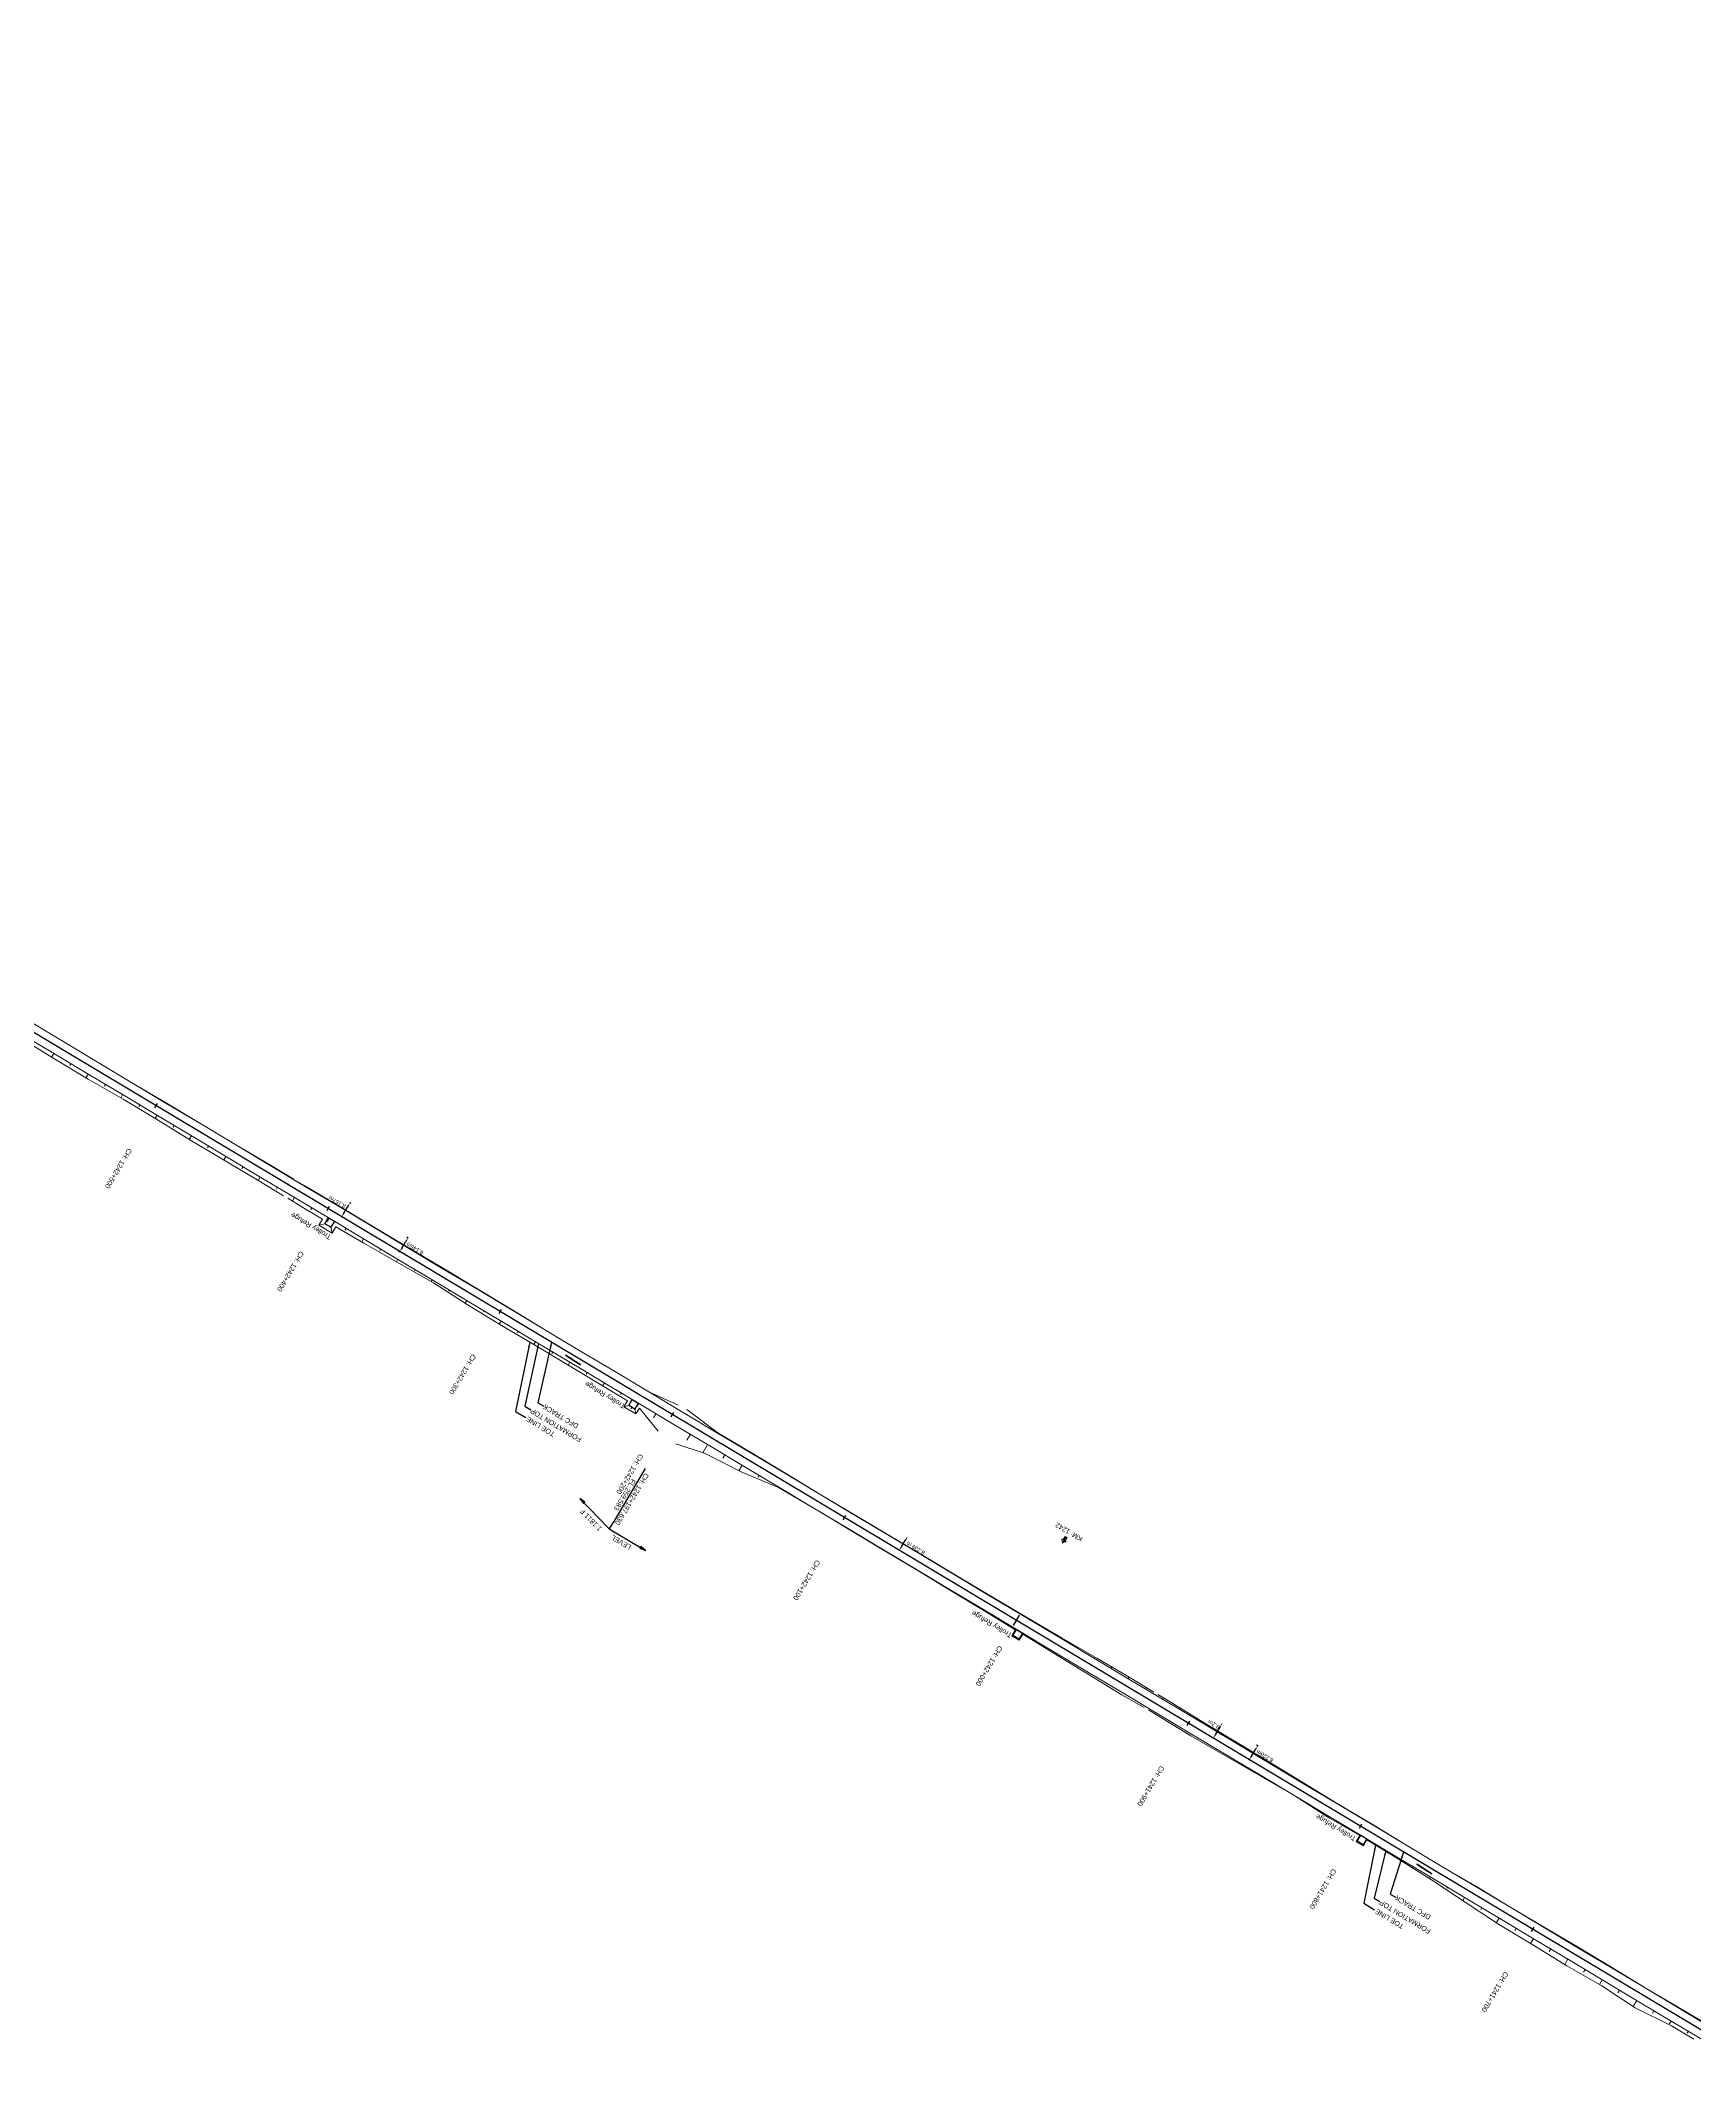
# Model space of a CAD drawing. Header units: metres. Extents: x 593990 to 610403, y 3402023 to 3411833.
# Drawn here: x 601229 to 602054, y 3407004 to 3408013 of the extents above; entities that cross this region are included whole.
import ezdxf
from ezdxf.enums import TextEntityAlignment as Align

# ---------------------------------------------------------------- set-up
doc = ezdxf.new("R2010")
doc.units = ezdxf.units.M
doc.header["$MEASUREMENT"] = 0
doc.header["$PDSIZE"] = 1
doc.linetypes.add('CENTER2', pattern=[1.125, 0.75, -0.125, 0.125, -0.125])
for name, color, linetype, lineweight in [('C-ALIG-DG-LINE', 1, 'CENTER2', 70), ('C-ALIG-LABL-DG', 1, 'Continuous', 25), ('Km post', 1, 'Continuous', 13), ('PROPOSED DFCC TOE LINE', 18, 'Continuous', 0), ('PROPOSED DFCC TOE SLOPES', 239, 'Continuous', 0), ('PROPOSED DFCC TRACK', 1, 'Continuous', 0), ('PROPOSED FORMATION LINE - PLAN', 187, 'Continuous', 0)]:
    doc.layers.add(name, color=color, linetype=linetype, lineweight=lineweight)
doc.layers.add('Trolley Refuse', color=10, linetype='Continuous')
doc.styles.add('Arial', font='arial.ttf')
doc.styles.get("Standard").update_dxf_attribs({"font": 'arial.ttf'})
doc.styles.add('Style-Arial', font='arial.ttf')
doc.dimstyles.new('ISO-25', dxfattribs={"dimtxt": 2.5, "dimasz": 2.5, "dimexe": 1.25, "dimexo": 0.625, "dimtad": 1, "dimtxsty": 'Standard', "dimcen": 2.5, "dimadec": 0, "dimazin": 0, "dimtfac": 1, "dimtmove": 0, "dimatfit": 3, "dimfxl": 1, "dimarcsym": 0})
doc.dimstyles.get("Standard").update_dxf_attribs({"dimtxt": 0.18, "dimasz": 0.18, "dimexe": 0.18, "dimexo": 0.0625, "dimgap": 0.09, "dimtad": 0, "dimtih": 1, "dimtoh": 1, "dimdec": 4, "dimzin": 0, "dimdsep": 46, "dimtxsty": 'Standard', "dimcen": 0.09, "dimadec": 0, "dimazin": 0, "dimtfac": 1, "dimtdec": 4, "dimtofl": 0, "dimtmove": 0, "dimatfit": 3, "dimfxl": 1, "dimtolj": 1, "dimtzin": 0, "dimarcsym": 0})

# ---------------------------------------------------------------- blocks, each defined once
blk = doc.blocks.new('*D78')
at = {"layer": 'Defpoints', "color": 0, "transparency": 16777216}
for p in [(601661.4, 3407267.1), (601661.4, 3407267.1), (601657.1, 3407260.1)]:
    blk.add_point(p, dxfattribs=at)
at = {"layer": 'PROPOSED DFCC TRACK', "color": 0, "lineweight": -2, "transparency": 16777216}
blk.add_line((601658.4, 3407262.2), (601660.1, 3407265), dxfattribs=at)
at = {"layer": 'PROPOSED DFCC TRACK', "color": 0, "transparency": 16777216}
for points in [[(601659.7, 3407265.2), (601660.4, 3407264.8), (601661.4, 3407267.1)], [(601658.1, 3407262.4), (601658.8, 3407262), (601657.1, 3407260.1)]]:
    blk.add_solid(points, dxfattribs=at)
at = {"layer": 'PROPOSED DFCC TRACK', "color": 0, "lineweight": 0, "transparency": 16777216, "insert": (601665.3, 3407261.2), "char_height": 2, "attachment_point": 5, "rotation": 149, "style": 'Style-Arial'}
blk.add_mtext('\\A1;\\A1;8.239 m', dxfattribs=at)
blk = doc.blocks.new('TerminatorOpen_0.5')
at = {"color": 0, "linetype": 'ByBlock', "lineweight": -2}
for q in [(-1, 0.25), (-1, 0), (-1, -0.25)]:
    blk.add_line((0, 0), q, dxfattribs=at)
blk = doc.blocks.new('*D151')
at = {"layer": 'Defpoints', "color": 0, "transparency": 16777216}
for p in [(601835.2, 3407163.1), (601835.9, 3407162.7), (601831, 3407156.1)]:
    blk.add_point(p, dxfattribs=at)
at = {"layer": 'PROPOSED DFCC TRACK', "color": 0, "lineweight": -2, "transparency": 16777216}
for p, q in [((601835.3, 3407163.1), (601836.1, 3407162.6)), ((601831.1, 3407156), (601831.8, 3407155.6)), ((601833, 3407157.8), (601834.7, 3407160.5))]:
    blk.add_line(p, q, dxfattribs=at)
at = {"layer": 'PROPOSED DFCC TRACK', "color": 0, "transparency": 16777216}
for points in [[(601834.3, 3407160.7), (601835, 3407160.3), (601835.9, 3407162.7)], [(601832.7, 3407158), (601833.4, 3407157.5), (601831.7, 3407155.6)]]:
    blk.add_solid(points, dxfattribs=at)
at = {"layer": 'PROPOSED DFCC TRACK', "color": 0, "lineweight": 0, "transparency": 16777216, "insert": (601839.5, 3407157.5), "char_height": 2, "attachment_point": 5, "rotation": 149, "style": 'Style-Arial'}
blk.add_mtext('\\A1;8.228m', dxfattribs=at)
blk = doc.blocks.new('*D136')
at = {"layer": 'Defpoints', "color": 0, "transparency": 16777216}
for p in [(601818, 3407173.4), (601818.3, 3407173.2), (601814.1, 3407166.1)]:
    blk.add_point(p, dxfattribs=at)
at = {"layer": 'PROPOSED DFCC TRACK', "color": 0, "lineweight": -2, "transparency": 16777216}
for p, q in [((601818.2, 3407173.2), (601817.9, 3407173.5)), ((601814, 3407166.2), (601813.7, 3407166.4)), ((601815.1, 3407168.5), (601816.7, 3407171.2))]:
    blk.add_line(p, q, dxfattribs=at)
at = {"layer": 'PROPOSED DFCC TRACK', "color": 0, "transparency": 16777216}
for points in [[(601816.3, 3407171.5), (601817.1, 3407171), (601818, 3407173.4)], [(601814.7, 3407168.7), (601815.4, 3407168.3), (601813.8, 3407166.3)]]:
    blk.add_solid(points, dxfattribs=at)
at = {"layer": 'PROPOSED DFCC TRACK', "color": 0, "lineweight": 0, "transparency": 16777216, "insert": (601814, 3407173.3), "char_height": 2, "attachment_point": 5, "rotation": 149, "style": 'Style-Arial'}
blk.add_mtext('\\A1;8.2m', dxfattribs=at)
blk = doc.blocks.new('*D137')
at = {"layer": 'Defpoints', "color": 0, "transparency": 16777216}
for p in [(601411.5, 3407416.5), (601412.2, 3407416.1), (601407.3, 3407409.5)]:
    blk.add_point(p, dxfattribs=at)
at = {"layer": 'PROPOSED DFCC TRACK', "color": 0, "lineweight": -2, "transparency": 16777216}
for p, q in [((601411.6, 3407416.5), (601412.3, 3407416)), ((601407.4, 3407409.5), (601408.1, 3407409)), ((601409.3, 3407411.2), (601410.9, 3407413.9))]:
    blk.add_line(p, q, dxfattribs=at)
at = {"layer": 'PROPOSED DFCC TRACK', "color": 0, "transparency": 16777216}
for points in [[(601410.6, 3407414.1), (601411.3, 3407413.7), (601412.2, 3407416.1)], [(601409, 3407411.4), (601409.7, 3407411), (601408, 3407409.1)]]:
    blk.add_solid(points, dxfattribs=at)
at = {"layer": 'PROPOSED DFCC TRACK', "color": 0, "lineweight": 0, "transparency": 16777216, "insert": (601415.6, 3407410.7), "char_height": 2, "attachment_point": 5, "rotation": 149, "style": 'Style-Arial'}
blk.add_mtext('\\A1;8.146m', dxfattribs=at)
blk = doc.blocks.new('*D138')
at = {"layer": 'Defpoints', "color": 0, "transparency": 16777216}
for p in [(601379.7, 3407426.1), (601383.2, 3407433.4), (601383.9, 3407433)]:
    blk.add_point(p, dxfattribs=at)
at = {"layer": 'PROPOSED DFCC TRACK', "color": 0, "lineweight": -2, "transparency": 16777216}
for p, q in [((601379.6, 3407426.1), (601378.9, 3407426.5)), ((601380.3, 3407428.6), (601381.9, 3407431.3)), ((601383.8, 3407433.1), (601383.1, 3407433.5))]:
    blk.add_line(p, q, dxfattribs=at)
at = {"layer": 'PROPOSED DFCC TRACK', "color": 0, "transparency": 16777216}
for points in [[(601379.9, 3407428.8), (601380.7, 3407428.4), (601379, 3407426.5)], [(601381.6, 3407431.5), (601382.3, 3407431.1), (601383.2, 3407433.4)]]:
    blk.add_solid(points, dxfattribs=at)
at = {"layer": 'PROPOSED DFCC TRACK', "color": 0, "lineweight": 0, "transparency": 16777216, "insert": (601376.8, 3407433.9), "char_height": 2, "attachment_point": 5, "rotation": 149, "style": 'Style-Arial'}
blk.add_mtext('\\A1;8.157m', dxfattribs=at)
blk = doc.blocks.new('Direction')
h = blk.add_hatch(color=256)
h.dxf.hatch_style = 1
h.paths.add_polyline_path([(-5.54, 0), (-4.75, -0.13), (-4.75, 0.13)])
blk.add_lwpolyline([(-5.54, 0), (-4.75, -0.13), (-4.75, 0.13)], close=True)
blk.add_lwpolyline([(0, 0), (-5.54, 0)])
blk = doc.blocks.new('Tick Hor')
blk.add_lwpolyline([(-0.5, 0), (0.5, 0)])
blk = doc.blocks.new('KM Post')
at = {"layer": 'Km post', "lineweight": 13}
h = blk.add_hatch(color=256, dxfattribs=at)
h.paths.add_polyline_path([(0, -8.9), (1.6, -8.9), (1.6, -3.8), (0, -3.8)])
h.paths.add_polyline_path([(0, -3.8), (0, 0), (-3.4, -3.8)])
for p, q in [((0, -8.9), (0, 0)), ((3.1, -3.8), (0, 0)), ((3.1, -3.8), (-3.4, -3.8))]:
    blk.add_line(p, q, dxfattribs=at)
blk.add_lwpolyline([(1.6, -3.8), (1.6, -8.9), (-1.6, -8.9), (-1.6, -3.8)], dxfattribs=at)

msp = doc.modelspace()

# ---------------------------------------------------------------- linework, layer by layer
at = {"layer": 'C-ALIG-DG-LINE', "color": 1, "linetype": 'Continuous', "lineweight": 30, "flags": 128}
msp.add_lwpolyline([(604076.7502, 3405812.5223), (600403.5632, 3408010.0169)], dxfattribs=at)
at = {"layer": 'C-ALIG-LABL-DG', "color": 1, "linetype": 'Continuous', "lineweight": 25}
msp.add_line((601715.4885, 3407225.1539), (601714.205, 3407223.0085), dxfattribs=at)
at = {"layer": 'PROPOSED DFCC TOE LINE', "lineweight": 0, "flags": 128}
for points in [[(601350.0958, 3407436.995), (601338.5304, 3407443.9269), (601321.345, 3407454.1575), (601304.1728, 3407464.4101), (601287.1531, 3407474.9176), (601270.0149, 3407485.2271), (601252.6453, 3407495.1496), (601235.4988, 3407505.4452), (601218.4833, 3407515.9597)], [(601223.369, 3407524.1264), (601240.5036, 3407513.8109), (601257.633, 3407503.4867), (601274.7967, 3407493.22), (601291.9587, 3407482.9503), (601309.1331, 3407472.7014), (601326.3078, 3407462.453), (601343.4799, 3407452.2002), (601355.2064, 3407445.2055)], [(601536.986, 3407319.6117), (601527.5848, 3407331.0884), (601525.8164, 3407328.1324), (601519.8009, 3407331.7312), (601521.5951, 3407334.7302), (601510.2929, 3407341.4686), (601493.143, 3407351.7585), (601476.0525, 3407362.1477), (601458.8044, 3407372.2733), (601441.7149, 3407382.6642), (601424.8896, 3407393.4966), (601407.5212, 3407403.4213), (601390.185, 3407413.3997), (601376.1626, 3407421.4324), (601374.3286, 3407418.3668), (601367.7333, 3407422.3124), (601369.5339, 3407425.3222), (601361.4255, 3407430.1951), (601354.8956, 3407434.1182), (601352.1631, 3407435.7559)], [(601357.226, 3407444.0008), (601360.6564, 3407441.9547), (601377.834, 3407431.7111), (601395.0105, 3407421.4658), (601412.1898, 3407411.225), (601429.3739, 3407400.9924), (601446.5431, 3407390.7346), (601463.6431, 3407380.3614), (601480.7609, 3407370.0179), (601497.9023, 3407359.7138), (601515.0634, 3407349.4426), (601532.2755, 3407339.2568), (601546.8068, 3407332.5882)], [(601551.1859, 3407330.3942), (601566.6225, 3407318.7559), (601583.8708, 3407308.6305), (601600.9397, 3407298.2051), (601618.0479, 3407287.8456), (601635.239, 3407277.6246), (601652.4248, 3407267.3947), (601669.6013, 3407257.1494), (601686.768, 3407246.8875), (601703.9342, 3407236.6249), (601721.1571, 3407226.457), (601738.3927, 3407216.3104), (601755.7168, 3407206.3117), (601773.0174, 3407196.2738), (601784.1454, 3407189.4505)], [(601779.3136, 3407181.7061), (601768.1394, 3407188.12), (601751.03, 3407198.4775), (601733.9989, 3407208.966), (601718.8124, 3407218.2394), (601717.0225, 3407215.253), (601713.2362, 3407217.5223), (601715.0405, 3407220.5328), (601699.82, 3407229.7478), (601682.7085, 3407240.1019), (601665.6462, 3407250.5383), (601648.4339, 3407260.7239), (601631.2869, 3407271.0186), (601618.1839, 3407278.9179), (601615.081, 3407280.7885), (601614.1586, 3407281.3445), (601596.9194, 3407291.4851), (601578.2459, 3407299.2283), (601560.4151, 3407308.38), (601545.7109, 3407313.2154)], [(601786.1451, 3407188.2169), (601790.0685, 3407185.8187), (601807.1476, 3407175.4105), (601824.2664, 3407165.0686), (601841.383, 3407154.7231), (601858.4244, 3407144.2518), (601875.5291, 3407133.8864), (601892.7362, 3407123.6921), (601909.8294, 3407113.3074), (601926.9751, 3407103.0106), (601944.2199, 3407092.8794), (601961.3154, 3407082.4985), (601978.5439, 3407072.34), (601995.7944, 3407062.2183), (602012.8802, 3407051.8212), (602029.9698, 3407041.4307), (602047.2449, 3407031.35), (602058.5712, 3407024.5575)], [(602053.3803, 3407016.2331), (602042.2475, 3407022.9966), (602024.2486, 3407031.8674), (602007.5368, 3407042.8896), (601990.1744, 3407052.8243), (601973.1888, 3407063.3889), (601955.9933, 3407073.6024), (601939.3287, 3407084.7036), (601922.6841, 3407095.838), (601905.6677, 3407106.351), (601890.4063, 3407115.7019), (601888.6209, 3407112.7175), (601885.012, 3407114.8766), (601886.792, 3407117.8519), (601875.8414, 3407124.1733), (601871.7363, 3407126.5431), (601871.29, 3407126.8007), (601854.4646, 3407137.6329), (601837.1536, 3407147.6534), (601819.8389, 3407157.6679), (601802.5155, 3407167.6678), (601785.4879, 3407178.1621), (601781.397, 3407180.5102)]]:
    msp.add_lwpolyline(points, dxfattribs=at)
at = {"layer": 'PROPOSED DFCC TOE SLOPES', "flags": 128}
for points in [[(601230.7718, 3407519.5882), (601230.8076, 3407519.6482)], [(601235.467, 3407507.9582), (601234.378, 3407506.1378)], [(601239.3175, 3407514.3944), (601239.3749, 3407514.4904)], [(601247.9195, 3407509.2947), (601247.9399, 3407509.3289)], [(601244.0486, 3407502.8243), (601243.4956, 3407501.8999)], [(601252.6301, 3407497.6904), (601251.5158, 3407495.8278)], [(601256.4805, 3407504.1265), (601256.5046, 3407504.1668)], [(601265.0732, 3407499.0111), (601265.0842, 3407499.0296)], [(601261.2116, 3407492.5564), (601260.6988, 3407491.6992)], [(601269.7932, 3407487.4225), (601268.8708, 3407485.8807)], [(601273.6436, 3407493.8587), (601273.6661, 3407493.8962)], [(601282.2362, 3407488.7432), (601282.2472, 3407488.7616)], [(601278.3747, 3407482.2886), (601277.9149, 3407481.52)], [(601286.9562, 3407477.1547), (601286.0242, 3407475.5967)], [(601290.8067, 3407483.5908), (601290.8282, 3407483.6268)], [(601299.4014, 3407478.4789), (601299.4146, 3407478.5009)], [(601295.5378, 3407472.0207), (601295.0398, 3407471.1884)], [(601304.1193, 3407466.8868), (601303.0517, 3407465.1023)], [(601307.9698, 3407473.3229), (601308.0018, 3407473.3765)], [(601316.5702, 3407468.2206), (601316.5891, 3407468.2523)], [(601312.7009, 3407461.7529), (601312.1643, 3407460.856)], [(601321.2824, 3407456.6189), (601320.2139, 3407454.8329)], [(601325.1328, 3407463.0551), (601325.1765, 3407463.1281)], [(601333.7385, 3407457.9616), (601333.7627, 3407458.002)], [(601329.8639, 3407451.485), (601329.3348, 3407450.6006)], [(601338.4455, 3407446.3511), (601337.3984, 3407444.6008)], [(601342.2959, 3407452.7872), (601342.3488, 3407452.8756)], [(601350.9071, 3407447.7028), (601350.9367, 3407447.7523)], [(601347.027, 3407441.2172), (601346.5024, 3407440.3402)], [(601355.6085, 3407436.0832), (601354.555, 3407434.3223)], [(601359.459, 3407442.5194), (601359.5249, 3407442.6296)], [(601368.0771, 3407437.4466), (601368.1136, 3407437.5077)], [(601364.1901, 3407430.9493), (601363.6586, 3407430.0609)], [(601372.7716, 3407425.8154), (601371.6984, 3407424.0214)], [(601376.6221, 3407432.2515), (601376.7024, 3407432.3859)], [(601385.2472, 3407427.1905), (601385.2908, 3407427.2633)], [(601370.6035, 3407423.0339), (601367.7333, 3407422.3124)], [(601373.6071, 3407421.237), (601374.3286, 3407418.3668)], [(601381.3531, 3407420.6814), (601380.858, 3407419.8538)], [(601389.9347, 3407415.5475), (601389.0416, 3407414.0547)], [(601393.7851, 3407421.9837), (601393.8791, 3407422.1407)], [(601402.4176, 3407416.9348), (601402.4685, 3407417.02)], [(601398.5162, 3407410.4136), (601398.1137, 3407409.7407)], [(601407.0978, 3407405.2796), (601406.3792, 3407404.0786)], [(601410.9482, 3407411.7158), (601411.0581, 3407411.8996)], [(601419.5898, 3407406.6823), (601419.6499, 3407406.7827)], [(601415.6793, 3407400.1457), (601415.3703, 3407399.6292)], [(601424.2608, 3407395.0118), (601423.7455, 3407394.1504)], [(601428.1113, 3407401.4479), (601428.242, 3407401.6664)], [(601436.7602, 3407396.4266), (601436.8275, 3407396.5392)], [(601432.8424, 3407389.8779), (601432.5181, 3407389.3359)], [(601441.4239, 3407384.7439), (601440.6066, 3407383.3778)], [(601445.2743, 3407391.1801), (601445.4121, 3407391.4103)], [(601453.9113, 3407386.1387), (601453.9667, 3407386.2313)], [(601450.0054, 3407379.61), (601449.5697, 3407378.8816)], [(601458.587, 3407374.4761), (601457.6787, 3407372.9578)], [(601462.4374, 3407380.9122), (601462.5167, 3407381.0447)], [(601471.0467, 3407375.8246), (601471.0744, 3407375.871)], [(601467.1685, 3407369.3421), (601466.7304, 3407368.6098)], [(601475.7501, 3407364.2082), (601474.9164, 3407362.8147)], [(601479.6005, 3407370.6444), (601479.6334, 3407370.6993)], [(601488.1923, 3407365.5275), (601488.2025, 3407365.5446)], [(601484.3316, 3407359.0743), (601483.9018, 3407358.3559)], [(601492.9131, 3407353.9404), (601492.0172, 3407352.4429)], [(601496.7636, 3407360.3765), (601496.7732, 3407360.3926)], [(601505.3488, 3407355.2487), (601505.3524, 3407355.2548)], [(601501.4947, 3407348.8064), (601501.0415, 3407348.0489)], [(601510.0762, 3407343.6725), (601509.1632, 3407342.1464)], [(601513.9266, 3407350.1087), (601513.9329, 3407350.1191)], [(601522.5219, 3407344.9977), (601522.5356, 3407345.0206)], [(601518.6577, 3407338.5386), (601518.2042, 3407337.7804)], [(601527.2393, 3407333.4046), (601526.3399, 3407331.9013)], [(601531.0897, 3407339.8408), (601531.1417, 3407339.9277)], [(601532.2203, 3407339.1644), (601532.2755, 3407339.2568)], [(601522.2078, 3407332.3362), (601519.8009, 3407331.7312)], [(601523.7096, 3407331.4378), (601523.2591, 3407330.6848)], [(601525.2114, 3407330.5393), (601525.8164, 3407328.1324)], [(601535.8208, 3407328.2707), (601534.5698, 3407326.1796)], [(601552.9839, 3407318.0029), (601551.1894, 3407315.0034)], [(601561.5654, 3407312.8689), (601559.1323, 3407308.8018)], [(601570.147, 3407307.735), (601569.1515, 3407306.071)], [(601578.7285, 3407302.6011), (601577.0714, 3407299.8311)], [(601587.31, 3407297.4671), (601586.8313, 3407296.667)], [(601595.8916, 3407292.3332), (601595.6893, 3407291.9952)], [(601604.4731, 3407287.1993), (601604.4383, 3407287.1411)], [(601618.0357, 3407287.8251), (601618.0479, 3407287.8456)], [(601625.4988, 3407283.388), (601625.511, 3407283.4084)], [(601613.0546, 3407282.0654), (601613.023, 3407282.0125)], [(601614.1852, 3407281.389), (601614.1586, 3407281.3445)], [(601634.0682, 3407278.2337), (601634.1066, 3407278.2979)], [(601642.6748, 3407273.1416), (601642.6998, 3407273.1835)], [(601651.2312, 3407267.9658), (601651.2927, 3407268.0686)], [(601659.8472, 3407262.8894), (601659.8816, 3407262.9469)], [(601668.3943, 3407257.6979), (601668.4699, 3407257.8243)], [(601677.0148, 3407252.6292), (601677.0538, 3407252.6944)], [(601685.5574, 3407247.4301), (601685.6372, 3407247.5634)], [(601694.1796, 3407242.3642), (601694.2203, 3407242.4322)], [(601702.7205, 3407237.1622), (601702.8034, 3407237.3009)], [(601711.3566, 3407232.1195), (601711.4111, 3407232.2107)], [(601719.8835, 3407226.8944), (601720.0225, 3407227.1267)], [(601728.5523, 3407221.9062), (601728.6395, 3407222.052)], [(601737.0466, 3407216.6265), (601737.2573, 3407216.9788)], [(601745.7709, 3407211.7311), (601745.9136, 3407211.9697)], [(601754.2097, 3407206.3586), (601754.5756, 3407206.9704)], [(601763.0093, 3407201.5893), (601763.2275, 3407201.954)], [(601771.3727, 3407196.0908), (601771.8778, 3407196.935)], [(601780.187, 3407191.3459), (601780.4198, 3407191.7349)], [(601788.5358, 3407185.8229), (601788.9453, 3407186.5074)], [(601797.3002, 3407180.9946), (601797.483, 3407181.3002)], [(601805.6989, 3407175.5551), (601806.0226, 3407176.0961)], [(601814.4299, 3407170.671), (601814.5794, 3407170.9208)], [(601822.862, 3407165.2872), (601823.1387, 3407165.7498)], [(601831.5703, 3407160.3653), (601831.6972, 3407160.5773)], [(601840.025, 3407155.0194), (601840.2555, 3407155.4045)], [(601848.6939, 3407150.0313), (601848.7811, 3407150.1772)], [(601857.1881, 3407144.7515), (601857.3018, 3407144.9416)], [(601854.4682, 3407137.639), (601854.4646, 3407137.6329)], [(601861.9192, 3407133.1814), (601861.8441, 3407133.0559)], [(601865.8098, 3407139.6847), (601865.85, 3407139.7519)], [(601874.3512, 3407134.4836), (601874.4024, 3407134.5692)], [(601870.5007, 3407128.0475), (601870.1817, 3407127.5142)], [(601879.0823, 3407122.9136), (601878.9464, 3407122.6865)], [(601882.9659, 3407129.4052), (601882.9992, 3407129.4608)], [(601891.5143, 3407124.2158), (601891.6027, 3407124.3636)], [(601885.4957, 3407114.9982), (601885.012, 3407114.8766)], [(601886.9975, 3407114.0997), (601886.8164, 3407113.797)], [(601888.4993, 3407113.2013), (601888.6209, 3407112.7175)], [(601896.2454, 3407112.6457), (601896.1312, 3407112.4549)], [(601900.1263, 3407119.1328), (601900.1568, 3407119.1838)], [(601908.6773, 3407113.9479), (601908.7034, 3407113.9915)], [(601904.8269, 3407107.5118), (601904.5443, 3407107.0394)], [(601913.4084, 3407102.3778), (601913.2317, 3407102.0824)], [(601917.2658, 3407108.8256), (601917.2728, 3407108.8373)], [(601925.8404, 3407103.6801), (601925.8457, 3407103.6889)], [(601926.971, 3407103.0037), (601926.9751, 3407103.0106)], [(601921.99, 3407097.2439), (601921.5632, 3407096.5305)], [(601930.5715, 3407092.11), (601930.2407, 3407091.5571)], [(601939.153, 3407086.9761), (601938.2323, 3407085.437)], [(601947.7346, 3407081.8421), (601947.1489, 3407080.8632)], [(601961.2971, 3407082.468), (601961.3154, 3407082.4985)], [(601956.3161, 3407076.7082), (601954.8956, 3407074.3337)], [(601964.8977, 3407071.5743), (601964.178, 3407070.3714)], [(601968.7714, 3407078.0494), (601968.7947, 3407078.0884)], [(601977.3296, 3407072.8765), (601977.409, 3407073.0092)], [(601973.4792, 3407066.4403), (601972.0561, 3407064.0617)], [(601982.0607, 3407061.3064), (601981.3117, 3407060.0545)], [(601985.972, 3407067.8442), (601986.0328, 3407067.9459)], [(601994.4927, 3407062.6086), (601994.658, 3407062.885)], [(601990.6423, 3407056.1725), (601989.0555, 3407053.5202)], [(601999.2238, 3407051.0386), (601998.4679, 3407049.775)], [(602003.143, 3407057.5897), (602003.2118, 3407057.7046)], [(602011.6558, 3407052.3408), (602011.7547, 3407052.5061)], [(602007.8053, 3407045.9046), (602006.3931, 3407043.5441)], [(602016.3869, 3407040.7707), (602015.5894, 3407039.4376)], [(602020.2683, 3407047.2586), (602020.2993, 3407047.3104)], [(602028.8189, 3407042.0729), (602028.8441, 3407042.1151)], [(602029.9494, 3407041.3966), (602029.9698, 3407041.4307)], [(602024.9684, 3407035.6368), (602023.1477, 3407032.5934)], [(602033.5499, 3407030.5028), (602032.8062, 3407029.2596)], [(602042.1315, 3407025.3689), (602041.0618, 3407023.5809)], [(602050.713, 3407020.235), (602050.1906, 3407019.3617)]]:
    msp.add_lwpolyline(points, dxfattribs=at)
at = {"layer": 'PROPOSED DFCC TRACK', "linetype": 'Continuous', "lineweight": 30, "flags": 128}
msp.add_lwpolyline([(604076.7508, 3405812.5219), (600403.5609, 3408010.0183), (600398.1973, 3408013.2267)], dxfattribs=at)
at = {"layer": 'PROPOSED FORMATION LINE - PLAN', "flags": 128}
for points in [[(602060.4251, 3407014.4247), (602043.262, 3407024.6925), (602026.099, 3407034.9604), (602008.9359, 3407045.2283), (601991.7728, 3407055.4961), (601974.6098, 3407065.764), (601957.4467, 3407076.0318), (601940.2836, 3407086.2997), (601923.1205, 3407096.5676), (601905.9575, 3407106.8354), (601888.7944, 3407117.1033), (601871.6313, 3407127.3711), (601854.4682, 3407137.639), (601837.3052, 3407147.9068), (601820.1421, 3407158.1747), (601802.979, 3407168.4426), (601785.8159, 3407178.7104), (601768.6529, 3407188.9783), (601751.4898, 3407199.2461), (601734.3267, 3407209.514), (601717.1637, 3407219.7818), (601700.0006, 3407230.0497), (601682.8375, 3407240.3176), (601665.6744, 3407250.5854), (601648.5114, 3407260.8533), (601631.3483, 3407271.1211), (601614.1852, 3407281.389), (601597.0221, 3407291.6568), (601579.8591, 3407301.9247), (601562.696, 3407312.1926), (601545.5329, 3407322.4604), (601528.3698, 3407332.7283), (601511.2068, 3407342.9961), (601494.0437, 3407353.264), (601476.8806, 3407363.5319), (601459.7175, 3407373.7997), (601442.5545, 3407384.0676), (601425.3914, 3407394.3354), (601408.2283, 3407404.6033), (601391.0653, 3407414.8711), (601373.9022, 3407425.139), (601356.7391, 3407435.4069), (601339.576, 3407445.6747), (601322.413, 3407455.9426), (601305.2499, 3407466.2104), (601288.0868, 3407476.4783), (601270.9237, 3407486.7461), (601253.7607, 3407497.014), (601236.5976, 3407507.2819), (601219.4345, 3407517.5497)], [(602064.2756, 3407020.8608), (602047.1125, 3407031.1287), (602029.9494, 3407041.3966), (602012.7863, 3407051.6644), (601995.6233, 3407061.9323), (601978.4602, 3407072.2001), (601961.2971, 3407082.468), (601944.1341, 3407092.7358), (601926.971, 3407103.0037), (601909.8079, 3407113.2716), (601892.6448, 3407123.5394), (601875.4818, 3407133.8073), (601858.3187, 3407144.0751), (601841.1556, 3407154.343), (601823.9925, 3407164.6109), (601806.8295, 3407174.8787), (601789.6664, 3407185.1466), (601772.5033, 3407195.4144), (601755.3402, 3407205.6823), (601738.1772, 3407215.9501), (601721.0141, 3407226.218), (601703.851, 3407236.4859), (601686.6879, 3407246.7537), (601669.5249, 3407257.0216), (601652.3618, 3407267.2894), (601635.1987, 3407277.5573), (601618.0357, 3407287.8251), (601600.8726, 3407298.093), (601583.7095, 3407308.3609), (601566.5464, 3407318.6287), (601549.3834, 3407328.8966), (601532.2203, 3407339.1644), (601515.0572, 3407349.4323), (601497.8941, 3407359.7001), (601480.7311, 3407369.968), (601463.568, 3407380.2359), (601446.4049, 3407390.5037), (601429.2418, 3407400.7716), (601412.0788, 3407411.0394), (601394.9157, 3407421.3073), (601377.7526, 3407431.5752), (601360.5895, 3407441.843), (601343.4265, 3407452.1109), (601326.2634, 3407462.3787), (601309.1003, 3407472.6466), (601291.9373, 3407482.9144), (601274.7742, 3407493.1823), (601257.6111, 3407503.4502), (601240.448, 3407513.718), (601223.285, 3407523.9859)]]:
    msp.add_lwpolyline(points, dxfattribs=at)
at = {"layer": 'Trolley Refuse'}
for points in [[(601372.4004, 3407426.0374), (601375.4039, 3407424.2406), (601373.6071, 3407421.237), (601370.6035, 3407423.0339)], [(601524.0047, 3407335.3397), (601527.0082, 3407333.5429), (601525.2114, 3407330.5393), (601522.2078, 3407332.3362)], [(601715.6626, 3407220.6815), (601718.6647, 3407218.8822), (601716.8654, 3407215.8801), (601713.8633, 3407217.6794)], [(601887.2926, 3407118.0017), (601890.2962, 3407116.2048), (601888.4993, 3407113.2013), (601885.4957, 3407114.9982)]]:
    msp.add_lwpolyline(points, close=True, dxfattribs=at)

# ---------------------------------------------------------------- block references
at = {"layer": 'C-ALIG-LABL-DG', "color": 1, "linetype": 'Continuous', "lineweight": 25}
for p, xscale, yscale, zscale, rotation in [((601286.4116, 3407481.8503), 2.5, 2.5, 2.5, 239.1099064291738), ((601372.227, 3407430.511), 2.5, 2.5, 2.5, 239.1099064291738), ((601458.0424, 3407379.1717), 2.5, 2.5, 2.5, 239.1099064291738), ((601543.8577, 3407327.8325), 2.5, 2.5, 2.5, 239.1099064291738), ((601629.6731, 3407276.4932), 2.5, 2.5, 2.5, 239.1099064291738), ((601715.4885, 3407225.1539), 5.999999999999999, 5.999999999999999, 5.999999999999999, 239.1099064291739), ((601801.3038, 3407173.8146), 2.5, 2.5, 2.5, 239.1099064291738), ((601887.1192, 3407122.4753), 2.5, 2.5, 2.5, 239.1099064291738), ((601972.9346, 3407071.136), 2.5, 2.5, 2.5, 239.1099064291738)]:
    msp.add_blockref('Tick Hor', p, dxfattribs=dict(at, xscale=xscale, yscale=yscale, zscale=zscale, rotation=rotation))

# ---------------------------------------------------------------- texts
at = {"layer": 'PROPOSED DFCC TOE LINE', "lineweight": 0}
for p in [(601472.0846, 3407326.9829, 306.8582), (601895.4646, 3407081.4701, 306.8582)]:
    msp.add_text('TOE LINE', height=2.5, rotation=149, dxfattribs=at).set_placement(p, align=Align.RIGHT)
at = {"layer": 'PROPOSED DFCC TRACK', "color": 10, "linetype": 'Continuous', "lineweight": -3, "ltscale": 5}
for p in [(601480.3414, 3407333.1724), (601905.3941, 3407088.1353)]:
    msp.add_text('DFC TRACK', height=2.5, rotation=149, dxfattribs=at).set_placement(p, align=Align.RIGHT)
at = {"layer": 'PROPOSED FORMATION LINE - PLAN', "lineweight": 0}
for p in [(601474.0838, 3407331.0408, 306.8582), (601897.5794, 3407085.7917, 306.8582)]:
    msp.add_text('FORMATION TOP', height=2.5, rotation=149, dxfattribs=at).set_placement(p, align=Align.RIGHT)
at = {"layer": 'Trolley Refuse'}
for p in [(601374.1281, 3407417.0963), (601520.7953, 3407332.8174), (601713.7151, 3407218.4517), (601885.3024, 3407117.0382)]:
    msp.add_text('Trolley Refuge', height=2.5, rotation=149.1766896, dxfattribs=at).set_placement(p)

# ---------------------------------------------------------------- dimensions: what is measured, and where the dimension line sits
at = {"layer": 'PROPOSED DFCC TRACK', "color": 10, "lineweight": 0}
for base, p1, p2, angle, picture, middle in [((601383.213, 3407433.4451), (601379.6809, 3407426.0517), (601383.8794, 3407433.045), 59.020585, '*D138', (601376.8328, 3407433.889)), ((601412.2158, 3407416.0802), (601407.2782, 3407409.5415), (601411.4583, 3407416.5331), 59.1257178, '*D137', (601415.5793, 3407410.7288)), ((601817.9851, 3407173.3899), (601814.1399, 3407166.1354), (601818.3399, 3407173.1783), 59.1904589, '*D136', (601813.9913, 3407173.2889)), ((601835.9431, 3407162.6807), (601830.9731, 3407156.0649), (601835.1872, 3407163.1315), 59.1905501, '*D151', (601839.4852, 3407157.49))]:
    dim = msp.add_linear_dim(base=base, p1=p1, p2=p2, angle=angle, dimstyle='Standard', override={"dimtxt": 2, "dimasz": 2.5, "dimexe": 0.125, "dimexo": 0.125, "dimgap": 0.125, "dimtad": 1, "dimtih": 0, "dimtoh": 0, "dimdec": 3, "dimzin": 11, "dimpost": 'm', "dimtxsty": 'Style-Arial', "dimsah": 1, "dimadec": 4, "dimazin": 3, "dimtmove": 2, "dimatfit": 1, "dimldrblk": 'TerminatorOpen_0.5', "dimfrac": 2, "dimtzin": 11}, dxfattribs=at)
    dim.commit()
    dim.dimension.update_dxf_attribs({"geometry": picture, "text_midpoint": middle, "dimtype": 129, "text_rotation": 149})
dim = msp.add_linear_dim(base=(601661.3573, 3407267.1389), p1=(601657.1276, 3407260.0684), p2=(601661.3573, 3407267.1389), angle=59.1111999, text='\\A1;<> m', dimstyle='Standard', override={"dimtxt": 2, "dimasz": 2.5, "dimexe": 0.125, "dimexo": 0.125, "dimgap": 0.125, "dimtad": 1, "dimtih": 0, "dimtoh": 0, "dimdec": 3, "dimzin": 11, "dimtxsty": 'Style-Arial', "dimsah": 1, "dimadec": 4, "dimazin": 3, "dimtmove": 2, "dimatfit": 1, "dimldrblk": 'TerminatorOpen_0.5', "dimfrac": 2, "dimtzin": 11}, dxfattribs=at)
dim.commit()
dim.dimension.update_dxf_attribs({"geometry": '*D78', "text_midpoint": (601665.2873, 3407261.2303), "dimtype": 129, "text_rotation": 149})

# ---------------------------------------------------------------- leaders
at = {"layer": 'PROPOSED DFCC TOE LINE', "lineweight": 0}
for points in [[(601472.9107, 3407363.9921), (601465.7487, 3407329.4127), (601470.8392, 3407326.3462)], [(601894.6789, 3407113.084), (601888.8168, 3407084.0876), (601894.2192, 3407080.8334)]]:
    msp.add_leader(points, dimstyle='ISO-25', override={"dimtxt": 3, "dimasz": 2.5, "dimgap": 0.625, "dimtad": 0, "dimdec": 3, "dimzin": 2, "dimtdec": 3}, dxfattribs=at)
at = {"layer": 'PROPOSED DFCC TRACK', "color": 10, "linetype": 'Continuous', "lineweight": -3, "ltscale": 5}
for points in [[(601483.7225, 3407363.8085, 130.919), (601476.9482, 3407333.7384, 130.919), (601479.9073, 3407331.9558, 130.919)], [(601908.6251, 3407109.6093, 130.919), (601902.0009, 3407088.7013, 130.919), (601904.96, 3407086.9188, 130.919)]]:
    msp.add_leader(points, dimstyle='ISO-25', override={"dimtxt": 3, "dimasz": 2.5, "dimgap": 0.625, "dimtad": 0, "dimdec": 3, "dimzin": 2, "dimtdec": 3}, dxfattribs=at)
at = {"layer": 'PROPOSED DFCC TRACK', "linetype": 'Continuous', "lineweight": 0}
for points in [[(601490.7725, 3407357.551), (601498.2196, 3407352.6625)], [(601498.2196, 3407352.6625), (601490.7725, 3407357.551)], [(601915.275, 3407103.5912), (601922.7221, 3407098.7027)], [(601922.7221, 3407098.7027), (601915.275, 3407103.5912)]]:
    msp.add_leader(points, dimstyle='ISO-25', override={"dimtxt": 3, "dimasz": 3, "dimtad": 0, "dimdec": 3, "dimzin": 2, "dimtdec": 3}, dxfattribs=at)
at = {"layer": 'PROPOSED FORMATION LINE - PLAN', "lineweight": 0}
for points in [[(601477.164, 3407363.3623), (601470.4703, 3407331.9679), (601473.4294, 3407330.1854)], [(601899.8577, 3407110.4846), (601893.966, 3407086.7189), (601896.9251, 3407084.9363)]]:
    msp.add_leader(points, dimstyle='ISO-25', override={"dimtxt": 3, "dimasz": 2.5, "dimgap": 0.625, "dimtad": 0, "dimdec": 3, "dimzin": 2, "dimtdec": 3}, dxfattribs=at)

# ---------------------------------------------------------------- next in the draw order: texts
at = {"layer": 'C-ALIG-LABL-DG', "color": 1, "linetype": 'Continuous', "lineweight": 25, "char_height": 2.5, "style": 'Arial', "bg_fill": 3, "box_fill_scale": 1.04, "bg_fill_color": 256, "bg_fill_true_color": 13158600, "bg_fill_transparency": 0}
for s, insert, width, attachment_point, rotation in [('CH: 1242+500', (601273.5255, 3407460.3107), 22.502814, 4, 239.1099064), ('CH: 1242+400', (601359.3408, 3407408.9714), 22.502814, 4, 239.1099064), ('CH: 1242+300', (601445.1562, 3407357.6321), 22.502814, 4, 239.1099064), ('1:1811 F', (601509.0603, 3407271.2157), 13.377677, 7, 134.1099064), ('KM: 1242', (601747.5598, 3407264.3483), 14.653956, 1, 149.1099064), ('CH: 1242+100', (601616.7869, 3407254.9535), 22.502814, 4, 239.1099064), ('CH: 1242+000', (601707.7362, 3407212.1958), 22.502814, 4, 239.1099064), ('CH: 1241+900', (601788.4177, 3407152.2749), 22.502814, 4, 239.1099064), ('CH: 1241+800', (601874.233, 3407100.9356), 22.502814, 4, 239.1099064), ('CH: 1241+700', (601960.0484, 3407049.5964), 22.502814, 4, 239.1099064)]:
    msp.add_mtext(s, dxfattribs=dict(at, insert=insert, width=width, attachment_point=attachment_point, rotation=rotation))

# ---------------------------------------------------------------- next in the draw order: block references
at = {"layer": 'C-ALIG-LABL-DG', "color": 1, "linetype": 'Continuous', "lineweight": 25, "xscale": 0.3933041122191765, "yscale": 0.3933041122191765, "zscale": 0.3933041122191765, "rotation": 149.1099064284238}
msp.add_blockref('KM Post', (601738.5911, 3407263.7708), dxfattribs=at)

# ---------------------------------------------------------------- next in the draw order: texts
at = {"layer": 'C-ALIG-LABL-DG', "color": 1, "linetype": 'Continuous', "lineweight": 25, "insert": (601514.3851, 3407267.996), "char_height": 2.5, "width": 10.597766, "attachment_point": 9, "rotation": 149.1099064, "style": 'Arial', "bg_fill": 3, "box_fill_scale": 1.04, "bg_fill_color": 256, "bg_fill_true_color": 13158600, "bg_fill_transparency": 0}
msp.add_mtext('LEVEL', dxfattribs=at)

# ---------------------------------------------------------------- next in the draw order: texts
at = {"layer": 'C-ALIG-LABL-DG', "color": 1, "linetype": 'Continuous', "lineweight": 25, "insert": (601522.0503, 3407286.7642), "char_height": 2.5, "width": 29.368196, "attachment_point": 5, "rotation": 239.1099064, "style": 'Arial', "bg_fill": 3, "box_fill_scale": 1.04, "bg_fill_color": 256, "bg_fill_true_color": 13158600, "bg_fill_transparency": 0}
msp.add_mtext('CH: 1242+197.630\\PFL:259.583', dxfattribs=at)

# ---------------------------------------------------------------- next in the draw order: linework, layer by layer
at = {"layer": 'C-ALIG-LABL-DG', "color": 1, "linetype": 'Continuous', "lineweight": 25}
msp.add_line((601530.4898, 3407300.8711), (601512.521, 3407270.8357), dxfattribs=at)

# ---------------------------------------------------------------- next in the draw order: block references
for xscale, yscale, zscale, rotation in [(3.789791541545083, 3.789791541545083, 3.789791541545083, 314.1099064291623), (3.789791541545084, 3.789791541545084, 3.789791541545084, 149.1099064291623)]:
    msp.add_blockref('Direction', (601512.521, 3407270.8357), dxfattribs=dict(at, xscale=xscale, yscale=yscale, zscale=zscale, rotation=rotation))

# ---------------------------------------------------------------- next in the draw order: texts
at = {"layer": 'C-ALIG-LABL-DG', "color": 1, "linetype": 'Continuous', "lineweight": 25, "insert": (601528.5583, 3407307.8523), "char_height": 2.5, "width": 22.502814, "attachment_point": 4, "rotation": 239.1099064, "style": 'Arial', "bg_fill": 3, "box_fill_scale": 1.04, "bg_fill_color": 256, "bg_fill_true_color": 13158600, "bg_fill_transparency": 0}
msp.add_mtext('CH: 1242+200', dxfattribs=at)

doc.saveas('drawing.dxf')
